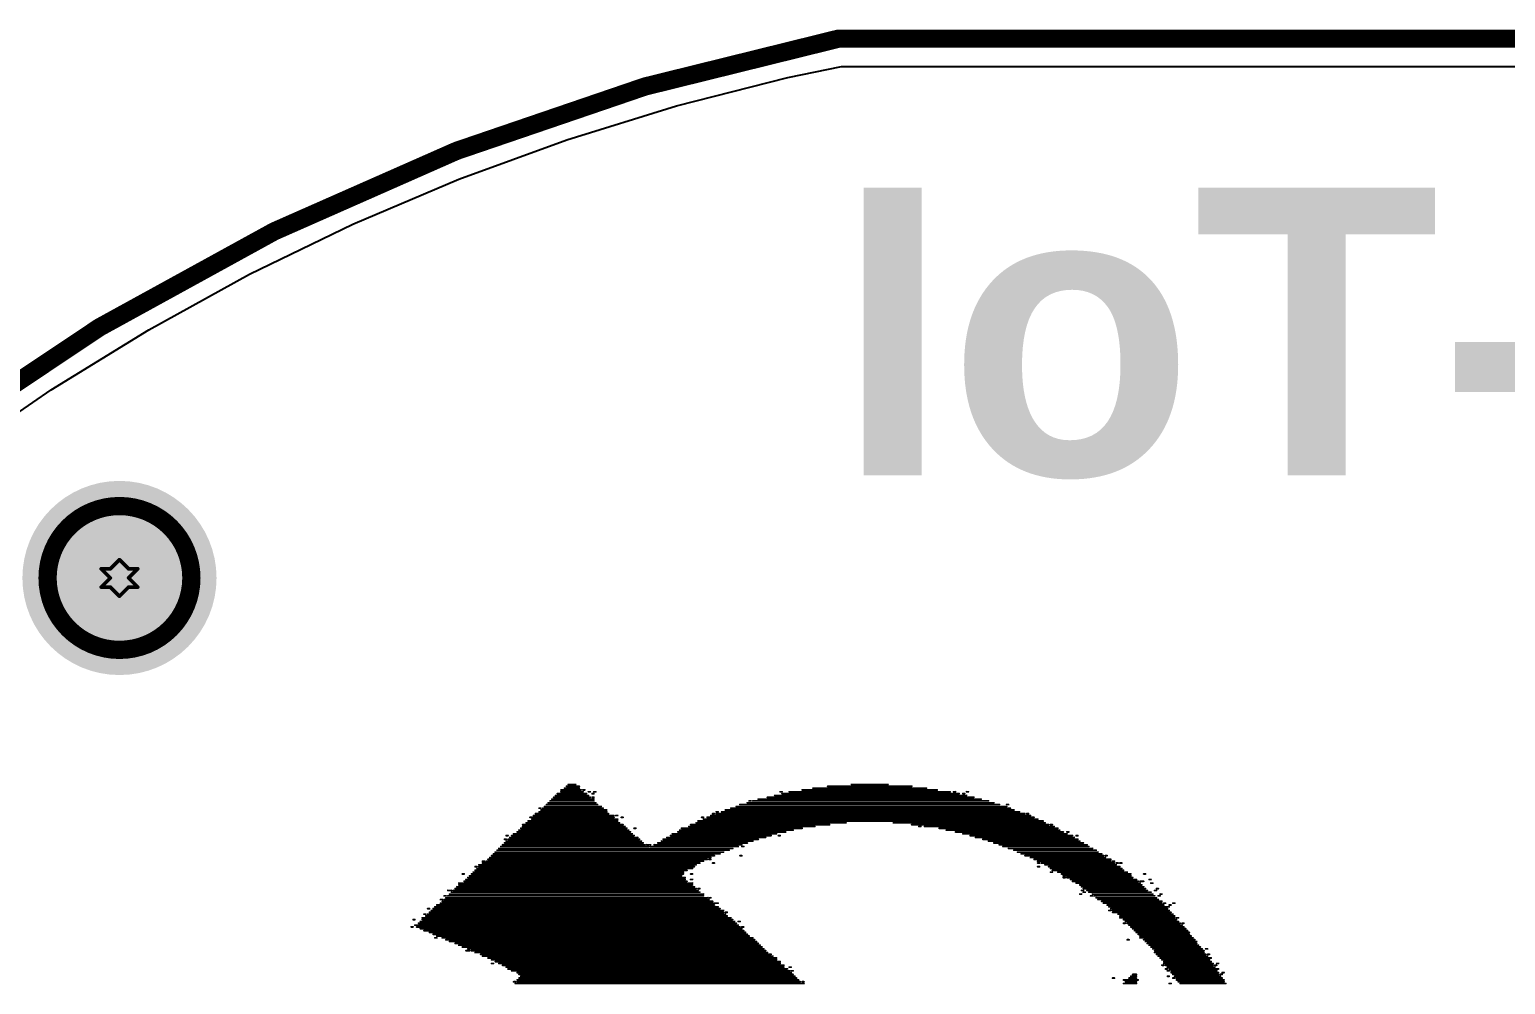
# Model space of a CAD drawing. Header units: inches. Extents: x -5 to 433, y -20 to 71.
# Drawn here: x 8.75 to 29.27, y 57.35 to 70.63 of the extents above; entities that cross this region are included whole.
import ezdxf

# ---------------------------------------------------------------- set-up
doc = ezdxf.new("R2010")
doc.units = ezdxf.units.IN
for name, color, linetype in [('Board Outline', 216, 'Continuous'), ('Bottom Layer', 5, 'Continuous'), ('Bottom Overlay', 54, 'Continuous'), ('Bottom Solder', 6, 'Continuous'), ('Drill Drawing', 1, 'Continuous'), ('Multi-Layer', 9, 'Continuous'), ('Pad Holes', 156, 'Continuous'), ('Top Layer', 1, 'Continuous'), ('Top Overlay', 2, 'Continuous'), ('Top Solder', 216, 'Continuous')]:
    doc.layers.add(name, color=color, linetype=linetype)
doc.styles.add('Arial_Bold', font='', dxfattribs={"height": 0.2})
doc.styles.get('Arial_Bold').set_extended_font_data('Arial', bold=True)

msp = doc.modelspace()

# ---------------------------------------------------------------- hatches: boundary and pattern name
at = {"layer": 'Bottom Layer'}
h = msp.add_hatch(color=5, dxfattribs=at)
edge = h.paths.add_edge_path()
edge.add_arc((10, 63), 1.3, 0, 360)
at = {"layer": 'Bottom Solder'}
h = msp.add_hatch(color=6, dxfattribs=at)
edge = h.paths.add_edge_path()
edge.add_arc((10, 63), 1.35, 0, 360)
at = {"layer": 'Multi-Layer'}
h = msp.add_hatch(color=9, dxfattribs=at)
edge = h.paths.add_edge_path()
edge.add_arc((10, 63), 1.3, 0, 360)
at = {"layer": 'Pad Holes'}
h = msp.add_hatch(color=7, dxfattribs=at)
edge = h.paths.add_edge_path()
edge.add_arc((10, 63), 1, 0, 360)
at = {"layer": 'Top Layer'}
h = msp.add_hatch(color=1, dxfattribs=at)
edge = h.paths.add_edge_path()
edge.add_arc((10, 63), 1.3, 0, 360)
at = {"layer": 'Top Solder'}
h = msp.add_hatch(color=216, dxfattribs=at)
edge = h.paths.add_edge_path()
edge.add_arc((10, 63), 1.35, 0, 360)

# ---------------------------------------------------------------- linework, layer by layer
at = {"layer": 'Board Outline', "const_width": 0.254}
for points in [[(3.25, 61.298, -0.152792), (20, 70.5)], [(9, 63, -1), (11, 63)], [(11, 63, -1), (9, 63)]]:
    msp.add_lwpolyline(points, format="xyb", dxfattribs=at)
msp.add_lwpolyline([(20, 70.5), (60, 70.5)], dxfattribs=at)
at = {"layer": 'Board Outline', "const_width": 0.127}
for points in [[(19.936, 70.5, 1), (20.063, 70.5, 1)], [(19.936, 70.5, 1), (20.063, 70.5, 1)], [(8.936, 63, 1), (9.063, 63, 1)], [(8.936, 63, 1), (9.063, 63, 1)], [(10.936, 63, 1), (11.063, 63, 1)], [(10.936, 63, 1), (11.063, 63, 1)]]:
    msp.add_lwpolyline(points, format="xyb", close=True, dxfattribs=at)
at = {"layer": 'Bottom Overlay', "const_width": 0.0254}
for points in [[(16.242, 60.128), (16.344, 60.128)], [(20.179, 60.128), (20.687, 60.128)], [(16.013, 59.925), (16.598, 59.925)], [(16.039, 59.95), (16.547, 59.95)], [(16.064, 59.976), (16.521, 59.976)], [(16.09, 60.001), (16.496, 60.001)], [(16.14, 60.052), (16.42, 60.052)], [(16.14, 60.027), (16.445, 60.027)], [(16.191, 60.077), (16.394, 60.077)], [(16.217, 60.103), (16.394, 60.103)], [(16.445, 60.052), (16.471, 60.052)], [(16.521, 60.027), (16.547, 60.027)], [(16.572, 60.001), (16.598, 60.001)], [(16.572, 59.95), (16.598, 59.95)], [(16.598, 60.027), (16.623, 60.027)], [(18.884, 59.925), (21.982, 59.925)], [(19.011, 59.95), (21.881, 59.95)], [(19.112, 59.976), (21.779, 59.976)], [(19.188, 60.027), (19.214, 60.027)], [(19.214, 60.001), (21.678, 60.001)], [(19.315, 60.027), (21.551, 60.027)], [(19.493, 60.052), (21.373, 60.052)], [(19.646, 60.077), (21.22, 60.077)], [(19.849, 60.103), (21.017, 60.103)], [(21.601, 60.027), (21.627, 60.027)], [(21.728, 60.001), (21.754, 60.001)], [(21.779, 60.027), (21.805, 60.027)], [(15.785, 59.722), (16.801, 59.722)], [(15.836, 59.798), (15.861, 59.798)], [(15.836, 59.747), (16.775, 59.747)], [(15.861, 59.773), (16.775, 59.773)], [(15.886, 59.798), (16.725, 59.798)], [(15.912, 59.823), (16.699, 59.823)], [(15.937, 59.849), (16.648, 59.849)], [(15.963, 59.874), (16.623, 59.874)], [(15.988, 59.9), (16.598, 59.9)], [(18.249, 59.722), (18.274, 59.722)], [(18.299, 59.747), (18.325, 59.747)], [(18.299, 59.722), (22.592, 59.722)], [(18.376, 59.747), (22.516, 59.747)], [(18.426, 59.773), (22.44, 59.773)], [(18.503, 59.798), (22.389, 59.798)], [(18.579, 59.823), (22.338, 59.823)], [(18.63, 59.849), (22.236, 59.849)], [(18.731, 59.874), (22.16, 59.874)], [(18.757, 59.9), (18.782, 59.9)], [(18.807, 59.9), (22.084, 59.9)], [(22.338, 59.849), (22.363, 59.849)], [(22.617, 59.722), (22.643, 59.722)], [(15.582, 59.519), (17.055, 59.519)], [(15.607, 59.569), (17.004, 59.569)], [(15.607, 59.544), (17.029, 59.544)], [(15.658, 59.595), (16.953, 59.595)], [(15.683, 59.62), (16.928, 59.62)], [(15.709, 59.671), (16.877, 59.671)], [(15.734, 59.646), (16.928, 59.646)], [(15.759, 59.696), (16.877, 59.696)], [(16.902, 59.696), (16.928, 59.696)], [(16.979, 59.671), (17.004, 59.671)], [(17.156, 59.519), (17.182, 59.519)], [(17.817, 59.519), (19.493, 59.519)], [(17.918, 59.544), (19.671, 59.544)], [(17.944, 59.569), (19.874, 59.569)], [(18.02, 59.595), (20.103, 59.595)], [(18.045, 59.62), (22.846, 59.62)], [(18.096, 59.671), (18.122, 59.671)], [(18.122, 59.646), (22.77, 59.646)], [(18.172, 59.671), (22.719, 59.671)], [(18.223, 59.696), (22.668, 59.696)], [(20.763, 59.595), (22.871, 59.595)], [(21.017, 59.569), (22.922, 59.569)], [(21.119, 59.544), (21.144, 59.544)], [(21.195, 59.544), (22.998, 59.544)], [(21.398, 59.519), (23.049, 59.519)], [(22.948, 59.569), (22.973, 59.569)], [(15.353, 59.366), (15.378, 59.366)], [(15.353, 59.315), (17.283, 59.315)], [(15.378, 59.417), (15.404, 59.417)], [(15.378, 59.341), (17.258, 59.341)], [(15.404, 59.366), (17.233, 59.366)], [(15.429, 59.392), (17.207, 59.392)], [(15.455, 59.417), (17.156, 59.417)], [(15.48, 59.442), (17.131, 59.442)], [(15.531, 59.468), (17.106, 59.468)], [(15.556, 59.493), (17.08, 59.493)], [(17.487, 59.315), (18.731, 59.315)], [(17.537, 59.341), (18.807, 59.341)], [(17.563, 59.366), (18.884, 59.366)], [(17.614, 59.392), (18.985, 59.392)], [(17.664, 59.417), (19.061, 59.417)], [(17.69, 59.442), (19.138, 59.442)], [(17.766, 59.468), (19.265, 59.468)], [(17.791, 59.493), (19.366, 59.493)], [(19.163, 59.417), (19.188, 59.417)], [(21.5, 59.493), (23.075, 59.493)], [(21.627, 59.468), (23.125, 59.468)], [(21.728, 59.442), (23.176, 59.442)], [(21.83, 59.417), (23.252, 59.417)], [(21.906, 59.392), (23.278, 59.392)], [(22.008, 59.366), (23.329, 59.366)], [(22.084, 59.341), (23.354, 59.341)], [(22.16, 59.315), (23.405, 59.315)], [(23.176, 59.468), (23.202, 59.468)], [(23.303, 59.417), (23.329, 59.417)], [(15.15, 59.112), (18.223, 59.112)], [(15.175, 59.138), (18.274, 59.138)], [(15.201, 59.163), (18.35, 59.163)], [(15.226, 59.188), (18.401, 59.188)], [(15.251, 59.214), (18.477, 59.214)], [(15.277, 59.239), (18.528, 59.239)], [(15.302, 59.265), (17.36, 59.265)], [(15.328, 59.29), (17.309, 59.29)], [(17.334, 59.29), (17.385, 59.29)], [(17.385, 59.265), (18.604, 59.265)], [(17.436, 59.29), (18.655, 59.29)], [(18.63, 59.138), (18.655, 59.138)], [(18.655, 59.265), (18.68, 59.265)], [(22.236, 59.29), (23.456, 59.29)], [(22.287, 59.265), (23.481, 59.265)], [(22.363, 59.239), (23.532, 59.239)], [(22.44, 59.214), (23.583, 59.214)], [(22.49, 59.188), (23.608, 59.188)], [(22.541, 59.163), (23.659, 59.163)], [(22.592, 59.138), (23.684, 59.138)], [(22.668, 59.112), (23.71, 59.112)], [(23.71, 59.138), (23.735, 59.138)], [(14.921, 58.909), (17.842, 58.909)], [(14.947, 58.985), (14.972, 58.985)], [(14.947, 58.934), (17.893, 58.934)], [(14.972, 58.96), (17.969, 58.96)], [(14.997, 59.011), (18.02, 59.011)], [(14.997, 58.985), (17.995, 58.985)], [(15.048, 59.061), (15.074, 59.061)], [(15.048, 59.036), (18.071, 59.036)], [(15.099, 59.061), (18.122, 59.061)], [(15.124, 59.087), (18.172, 59.087)], [(18.198, 59.087), (18.223, 59.087)], [(18.249, 59.036), (18.274, 59.036)], [(22.719, 59.087), (23.786, 59.087)], [(22.77, 59.061), (23.786, 59.061)], [(22.77, 59.036), (22.795, 59.036)], [(22.77, 58.985), (22.795, 58.985)], [(22.821, 59.036), (23.837, 59.036)], [(22.871, 59.011), (23.862, 59.011)], [(22.922, 58.985), (23.913, 58.985)], [(22.948, 58.96), (23.938, 58.96)], [(22.948, 58.909), (22.973, 58.909)], [(22.973, 58.934), (23.964, 58.934)], [(23.049, 58.909), (24.014, 58.909)], [(23.811, 59.061), (23.837, 59.061)], [(23.862, 59.036), (23.887, 59.036)], [(23.913, 59.036), (23.938, 59.036)], [(14.693, 58.706), (17.995, 58.706)], [(14.718, 58.757), (17.969, 58.757)], [(14.718, 58.731), (17.969, 58.731)], [(14.769, 58.884), (14.794, 58.884)], [(14.794, 58.782), (17.893, 58.782)], [(14.82, 58.807), (17.868, 58.807)], [(14.845, 58.833), (17.868, 58.833)], [(14.87, 58.858), (17.817, 58.858)], [(14.896, 58.884), (17.842, 58.884)], [(17.944, 58.884), (17.969, 58.884)], [(17.944, 58.807), (17.969, 58.807)], [(23.1, 58.884), (24.065, 58.884)], [(23.125, 58.858), (24.065, 58.858)], [(23.125, 58.833), (23.151, 58.833)], [(23.176, 58.833), (24.091, 58.833)], [(23.227, 58.807), (24.141, 58.807)], [(23.252, 58.782), (24.167, 58.782)], [(23.303, 58.757), (24.192, 58.757)], [(23.354, 58.731), (24.218, 58.731)], [(23.379, 58.706), (24.243, 58.706)], [(24.192, 58.782), (24.243, 58.782)], [(24.243, 58.884), (24.268, 58.884)], [(24.319, 58.807), (24.345, 58.807)], [(24.345, 58.757), (24.37, 58.757)], [(14.464, 58.528), (14.489, 58.528)], [(14.489, 58.503), (18.249, 58.503)], [(14.515, 58.579), (14.54, 58.579)], [(14.515, 58.528), (18.198, 58.528)], [(14.54, 58.553), (18.172, 58.553)], [(14.566, 58.655), (14.616, 58.655)], [(14.566, 58.579), (18.122, 58.579)], [(14.591, 58.604), (18.122, 58.604)], [(14.616, 58.63), (18.071, 58.63)], [(14.642, 58.655), (18.045, 58.655)], [(14.667, 58.68), (18.02, 58.68)], [(18.045, 58.68), (18.071, 58.68)], [(18.198, 58.553), (18.223, 58.553)], [(23.354, 58.604), (23.379, 58.604)], [(23.379, 58.655), (23.405, 58.655)], [(23.405, 58.68), (24.268, 58.68)], [(23.405, 58.63), (23.43, 58.63)], [(23.456, 58.655), (24.294, 58.655)], [(23.481, 58.63), (24.345, 58.63)], [(23.506, 58.579), (23.532, 58.579)], [(23.532, 58.604), (24.37, 58.604)], [(23.557, 58.579), (24.395, 58.579)], [(23.583, 58.553), (24.421, 58.553)], [(23.608, 58.528), (24.446, 58.528)], [(23.659, 58.503), (24.497, 58.503)], [(24.395, 58.655), (24.421, 58.655)], [(24.421, 58.68), (24.446, 58.68)], [(24.446, 58.579), (24.472, 58.579)], [(24.472, 58.604), (24.497, 58.604)], [(14.235, 58.325), (14.261, 58.325)], [(14.261, 58.299), (18.452, 58.299)], [(14.286, 58.401), (14.312, 58.401)], [(14.286, 58.325), (18.426, 58.325)], [(14.312, 58.35), (18.401, 58.35)], [(14.337, 58.376), (18.401, 58.376)], [(14.362, 58.401), (18.35, 58.401)], [(14.388, 58.426), (18.325, 58.426)], [(14.413, 58.452), (18.274, 58.452)], [(14.464, 58.477), (18.325, 58.477)], [(18.426, 58.35), (18.452, 58.35)], [(23.684, 58.477), (24.497, 58.477)], [(23.735, 58.452), (24.522, 58.452)], [(23.76, 58.426), (24.599, 58.426)], [(23.76, 58.376), (23.786, 58.376)], [(23.786, 58.401), (24.573, 58.401)], [(23.811, 58.376), (24.599, 58.376)], [(23.811, 58.35), (24.624, 58.35)], [(23.887, 58.325), (24.649, 58.325)], [(23.913, 58.299), (24.675, 58.299)], [(24.522, 58.477), (24.548, 58.477)], [(24.599, 58.452), (24.624, 58.452)], [(24.649, 58.477), (24.675, 58.477)], [(14.058, 58.147), (14.083, 58.147)], [(14.083, 58.249), (14.108, 58.249)], [(14.108, 58.172), (18.604, 58.172)], [(14.134, 58.147), (18.63, 58.147)], [(14.159, 58.198), (18.579, 58.198)], [(14.185, 58.223), (18.553, 58.223)], [(14.185, 58.122), (18.655, 58.122)], [(14.21, 58.274), (18.503, 58.274)], [(14.21, 58.249), (18.528, 58.249)], [(14.235, 58.096), (18.68, 58.096)], [(18.604, 58.223), (18.63, 58.223)], [(18.655, 58.147), (18.68, 58.147)], [(23.913, 58.274), (24.675, 58.274)], [(23.964, 58.249), (24.7, 58.249)], [(23.964, 58.198), (23.989, 58.198)], [(23.989, 58.223), (24.726, 58.223)], [(24.014, 58.198), (24.751, 58.198)], [(24.04, 58.172), (24.776, 58.172)], [(24.065, 58.147), (24.802, 58.147)], [(24.091, 58.122), (24.827, 58.122)], [(24.116, 58.096), (24.853, 58.096)], [(24.7, 58.274), (24.726, 58.274)], [(24.776, 58.198), (24.802, 58.198)], [(14.312, 58.071), (18.706, 58.071)], [(14.362, 58.045), (18.731, 58.045)], [(14.388, 57.995), (14.413, 57.995)], [(14.413, 58.02), (18.757, 58.02)], [(14.489, 57.995), (18.807, 57.995)], [(14.54, 57.969), (18.833, 57.969)], [(14.591, 57.944), (18.858, 57.944)], [(14.667, 57.918), (18.884, 57.918)], [(14.718, 57.893), (18.909, 57.893)], [(24.014, 57.969), (24.04, 57.969)], [(24.141, 58.071), (24.878, 58.071)], [(24.167, 58.045), (24.878, 58.045)], [(24.192, 58.02), (24.903, 58.02)], [(24.192, 57.995), (24.929, 57.995)], [(24.243, 57.969), (24.954, 57.969)], [(24.268, 57.944), (24.98, 57.944)], [(24.294, 57.918), (24.98, 57.918)], [(24.319, 57.893), (25.005, 57.893)], [(14.769, 57.868), (18.934, 57.868)], [(14.82, 57.817), (14.87, 57.817)], [(14.845, 57.842), (18.96, 57.842)], [(14.896, 57.817), (18.985, 57.817)], [(14.947, 57.791), (19.011, 57.791)], [(15.023, 57.766), (19.061, 57.766)], [(15.048, 57.741), (19.087, 57.741)], [(15.124, 57.715), (19.138, 57.715)], [(15.175, 57.69), (19.138, 57.69)], [(24.345, 57.868), (25.03, 57.868)], [(24.37, 57.842), (25.056, 57.842)], [(24.395, 57.817), (25.081, 57.817)], [(24.395, 57.791), (25.081, 57.791)], [(24.421, 57.766), (25.107, 57.766)], [(24.446, 57.741), (25.132, 57.741)], [(24.472, 57.715), (25.183, 57.715)], [(24.497, 57.69), (25.157, 57.69)], [(25.107, 57.842), (25.132, 57.842)], [(25.132, 57.766), (25.157, 57.766)], [(15.175, 57.639), (15.201, 57.639)], [(15.226, 57.664), (19.188, 57.664)], [(15.277, 57.639), (19.188, 57.639)], [(15.328, 57.614), (19.239, 57.614)], [(15.378, 57.588), (19.239, 57.588)], [(15.404, 57.563), (19.29, 57.563)], [(15.455, 57.537), (19.315, 57.537)], [(15.531, 57.512), (19.341, 57.512)], [(15.556, 57.487), (19.366, 57.487)], [(15.582, 57.461), (19.392, 57.461)], [(19.315, 57.588), (19.341, 57.588)], [(19.341, 57.537), (19.366, 57.537)], [(24.065, 57.461), (24.141, 57.461)], [(24.091, 57.487), (24.141, 57.487)], [(24.497, 57.614), (24.522, 57.614)], [(24.522, 57.664), (25.183, 57.664)], [(24.522, 57.639), (25.208, 57.639)], [(24.548, 57.614), (25.208, 57.614)], [(24.548, 57.563), (24.573, 57.563)], [(24.573, 57.588), (25.234, 57.588)], [(24.573, 57.537), (24.599, 57.537)], [(24.573, 57.461), (24.599, 57.461)], [(24.599, 57.563), (25.284, 57.563)], [(24.624, 57.537), (25.259, 57.537)], [(24.624, 57.512), (25.284, 57.512)], [(24.649, 57.487), (25.284, 57.487)], [(24.675, 57.461), (25.31, 57.461)], [(25.234, 57.614), (25.259, 57.614)], [(25.259, 57.639), (25.284, 57.639)], [(25.31, 57.487), (25.335, 57.487)], [(25.335, 57.512), (25.361, 57.512)], [(15.48, 57.385), (15.505, 57.385)], [(15.505, 57.36), (19.519, 57.36)], [(15.531, 57.41), (19.442, 57.41)], [(15.531, 57.385), (19.468, 57.385)], [(15.556, 57.436), (19.417, 57.436)], [(19.493, 57.385), (19.519, 57.385)], [(23.811, 57.436), (23.837, 57.436)], [(23.964, 57.41), (24.167, 57.41)], [(23.964, 57.36), (24.141, 57.36)], [(23.989, 57.385), (24.141, 57.385)], [(24.04, 57.436), (24.141, 57.436)], [(24.599, 57.36), (24.624, 57.36)], [(24.649, 57.436), (24.675, 57.436)], [(24.7, 57.436), (25.335, 57.436)], [(24.7, 57.41), (25.361, 57.41)], [(24.726, 57.385), (25.361, 57.385)], [(24.751, 57.36), (25.386, 57.36)]]:
    msp.add_lwpolyline(points, dxfattribs=at)
at = {"layer": 'Bottom Overlay', "const_width": 0.0127}
for points in [[(16.236, 60.128, 1), (16.248, 60.128, 1)], [(16.337, 60.128, 1), (16.35, 60.128, 1)], [(20.173, 60.128, 1), (20.185, 60.128, 1)], [(20.681, 60.128, 1), (20.693, 60.128, 1)], [(16.007, 59.925, 1), (16.02, 59.925, 1)], [(16.032, 59.95, 1), (16.045, 59.95, 1)], [(16.058, 59.976, 1), (16.071, 59.976, 1)], [(16.083, 60.001, 1), (16.096, 60.001, 1)], [(16.134, 60.052, 1), (16.147, 60.052, 1)], [(16.134, 60.027, 1), (16.147, 60.027, 1)], [(16.185, 60.077, 1), (16.198, 60.077, 1)], [(16.21, 60.103, 1), (16.223, 60.103, 1)], [(16.388, 60.103, 1), (16.401, 60.103, 1)], [(16.388, 60.077, 1), (16.401, 60.077, 1)], [(16.413, 60.052, 1), (16.426, 60.052, 1)], [(16.439, 60.052, 1), (16.452, 60.052, 1)], [(16.439, 60.027, 1), (16.452, 60.027, 1)], [(16.464, 60.052, 1), (16.477, 60.052, 1)], [(16.49, 60.001, 1), (16.502, 60.001, 1)], [(16.515, 60.027, 1), (16.528, 60.027, 1)], [(16.515, 59.976, 1), (16.528, 59.976, 1)], [(16.54, 60.027, 1), (16.553, 60.027, 1)], [(16.54, 59.95, 1), (16.553, 59.95, 1)], [(16.566, 60.001, 1), (16.579, 60.001, 1)], [(16.566, 59.95, 1), (16.579, 59.95, 1)], [(16.591, 60.027, 1), (16.604, 60.027, 1)], [(16.591, 60.001, 1), (16.604, 60.001, 1)], [(16.591, 59.95, 1), (16.604, 59.95, 1)], [(16.591, 59.925, 1), (16.604, 59.925, 1)], [(16.617, 60.027, 1), (16.629, 60.027, 1)], [(18.877, 59.925, 1), (18.89, 59.925, 1)], [(19.004, 59.95, 1), (19.017, 59.95, 1)], [(19.106, 59.976, 1), (19.119, 59.976, 1)], [(19.182, 60.027, 1), (19.195, 60.027, 1)], [(19.207, 60.027, 1), (19.22, 60.027, 1)], [(19.207, 60.001, 1), (19.22, 60.001, 1)], [(19.309, 60.027, 1), (19.322, 60.027, 1)], [(19.487, 60.052, 1), (19.5, 60.052, 1)], [(19.639, 60.077, 1), (19.652, 60.077, 1)], [(19.842, 60.103, 1), (19.855, 60.103, 1)], [(21.011, 60.103, 1), (21.024, 60.103, 1)], [(21.214, 60.077, 1), (21.227, 60.077, 1)], [(21.366, 60.052, 1), (21.379, 60.052, 1)], [(21.544, 60.027, 1), (21.557, 60.027, 1)], [(21.595, 60.027, 1), (21.608, 60.027, 1)], [(21.62, 60.027, 1), (21.633, 60.027, 1)], [(21.671, 60.001, 1), (21.684, 60.001, 1)], [(21.722, 60.001, 1), (21.735, 60.001, 1)], [(21.747, 60.001, 1), (21.76, 60.001, 1)], [(21.773, 60.027, 1), (21.786, 60.027, 1)], [(21.773, 59.976, 1), (21.786, 59.976, 1)], [(21.798, 60.027, 1), (21.811, 60.027, 1)], [(21.874, 59.95, 1), (21.887, 59.95, 1)], [(21.976, 59.925, 1), (21.989, 59.925, 1)], [(15.778, 59.722, 1), (15.791, 59.722, 1)], [(15.829, 59.798, 1), (15.842, 59.798, 1)], [(15.829, 59.747, 1), (15.842, 59.747, 1)], [(15.855, 59.798, 1), (15.867, 59.798, 1)], [(15.855, 59.773, 1), (15.867, 59.773, 1)], [(15.88, 59.798, 1), (15.893, 59.798, 1)], [(15.905, 59.823, 1), (15.918, 59.823, 1)], [(15.931, 59.849, 1), (15.944, 59.849, 1)], [(15.956, 59.874, 1), (15.969, 59.874, 1)], [(15.982, 59.9, 1), (15.994, 59.9, 1)], [(16.591, 59.9, 1), (16.604, 59.9, 1)], [(16.617, 59.874, 1), (16.629, 59.874, 1)], [(16.642, 59.849, 1), (16.655, 59.849, 1)], [(16.693, 59.823, 1), (16.706, 59.823, 1)], [(16.718, 59.798, 1), (16.731, 59.798, 1)], [(16.769, 59.773, 1), (16.782, 59.773, 1)], [(16.769, 59.747, 1), (16.782, 59.747, 1)], [(16.794, 59.722, 1), (16.807, 59.722, 1)], [(18.242, 59.722, 1), (18.255, 59.722, 1)], [(18.268, 59.722, 1), (18.28, 59.722, 1)], [(18.293, 59.747, 1), (18.306, 59.747, 1)], [(18.293, 59.722, 1), (18.306, 59.722, 1)], [(18.318, 59.747, 1), (18.331, 59.747, 1)], [(18.369, 59.747, 1), (18.382, 59.747, 1)], [(18.42, 59.773, 1), (18.433, 59.773, 1)], [(18.496, 59.798, 1), (18.509, 59.798, 1)], [(18.572, 59.823, 1), (18.585, 59.823, 1)], [(18.623, 59.849, 1), (18.636, 59.849, 1)], [(18.725, 59.874, 1), (18.738, 59.874, 1)], [(18.75, 59.9, 1), (18.763, 59.9, 1)], [(18.776, 59.9, 1), (18.788, 59.9, 1)], [(18.801, 59.9, 1), (18.814, 59.9, 1)], [(22.078, 59.9, 1), (22.09, 59.9, 1)], [(22.154, 59.874, 1), (22.167, 59.874, 1)], [(22.23, 59.849, 1), (22.243, 59.849, 1)], [(22.332, 59.849, 1), (22.344, 59.849, 1)], [(22.332, 59.823, 1), (22.344, 59.823, 1)], [(22.357, 59.849, 1), (22.37, 59.849, 1)], [(22.382, 59.798, 1), (22.395, 59.798, 1)], [(22.433, 59.773, 1), (22.446, 59.773, 1)], [(22.509, 59.747, 1), (22.522, 59.747, 1)], [(22.586, 59.722, 1), (22.598, 59.722, 1)], [(22.611, 59.722, 1), (22.624, 59.722, 1)], [(22.636, 59.722, 1), (22.649, 59.722, 1)], [(15.575, 59.519, 1), (15.588, 59.519, 1)], [(15.601, 59.569, 1), (15.613, 59.569, 1)], [(15.601, 59.544, 1), (15.613, 59.544, 1)], [(15.651, 59.595, 1), (15.664, 59.595, 1)], [(15.677, 59.62, 1), (15.69, 59.62, 1)], [(15.702, 59.671, 1), (15.715, 59.671, 1)], [(15.728, 59.646, 1), (15.74, 59.646, 1)], [(15.753, 59.696, 1), (15.766, 59.696, 1)], [(16.871, 59.696, 1), (16.883, 59.696, 1)], [(16.871, 59.671, 1), (16.883, 59.671, 1)], [(16.896, 59.696, 1), (16.909, 59.696, 1)], [(16.921, 59.696, 1), (16.934, 59.696, 1)], [(16.921, 59.646, 1), (16.934, 59.646, 1)], [(16.921, 59.62, 1), (16.934, 59.62, 1)], [(16.947, 59.595, 1), (16.96, 59.595, 1)], [(16.972, 59.671, 1), (16.985, 59.671, 1)], [(16.998, 59.671, 1), (17.01, 59.671, 1)], [(16.998, 59.569, 1), (17.01, 59.569, 1)], [(17.023, 59.544, 1), (17.036, 59.544, 1)], [(17.048, 59.519, 1), (17.061, 59.519, 1)], [(17.15, 59.519, 1), (17.163, 59.519, 1)], [(17.175, 59.519, 1), (17.188, 59.519, 1)], [(17.81, 59.519, 1), (17.823, 59.519, 1)], [(17.912, 59.544, 1), (17.925, 59.544, 1)], [(17.937, 59.569, 1), (17.95, 59.569, 1)], [(18.014, 59.595, 1), (18.026, 59.595, 1)], [(18.039, 59.62, 1), (18.052, 59.62, 1)], [(18.09, 59.671, 1), (18.103, 59.671, 1)], [(18.115, 59.671, 1), (18.128, 59.671, 1)], [(18.115, 59.646, 1), (18.128, 59.646, 1)], [(18.166, 59.671, 1), (18.179, 59.671, 1)], [(18.217, 59.696, 1), (18.23, 59.696, 1)], [(19.487, 59.519, 1), (19.5, 59.519, 1)], [(19.665, 59.544, 1), (19.677, 59.544, 1)], [(19.868, 59.569, 1), (19.881, 59.569, 1)], [(20.096, 59.595, 1), (20.109, 59.595, 1)], [(20.757, 59.595, 1), (20.77, 59.595, 1)], [(21.011, 59.569, 1), (21.024, 59.569, 1)], [(21.112, 59.544, 1), (21.125, 59.544, 1)], [(21.138, 59.544, 1), (21.151, 59.544, 1)], [(21.189, 59.544, 1), (21.201, 59.544, 1)], [(21.392, 59.519, 1), (21.405, 59.519, 1)], [(22.662, 59.696, 1), (22.675, 59.696, 1)], [(22.713, 59.671, 1), (22.725, 59.671, 1)], [(22.763, 59.646, 1), (22.776, 59.646, 1)], [(22.84, 59.62, 1), (22.852, 59.62, 1)], [(22.865, 59.595, 1), (22.878, 59.595, 1)], [(22.916, 59.569, 1), (22.929, 59.569, 1)], [(22.941, 59.569, 1), (22.954, 59.569, 1)], [(22.967, 59.569, 1), (22.979, 59.569, 1)], [(22.992, 59.544, 1), (23.005, 59.544, 1)], [(23.043, 59.519, 1), (23.056, 59.519, 1)], [(15.347, 59.366, 1), (15.359, 59.366, 1)], [(15.347, 59.315, 1), (15.359, 59.315, 1)], [(15.372, 59.417, 1), (15.385, 59.417, 1)], [(15.372, 59.366, 1), (15.385, 59.366, 1)], [(15.372, 59.341, 1), (15.385, 59.341, 1)], [(15.397, 59.417, 1), (15.41, 59.417, 1)], [(15.397, 59.366, 1), (15.41, 59.366, 1)], [(15.423, 59.392, 1), (15.436, 59.392, 1)], [(15.448, 59.417, 1), (15.461, 59.417, 1)], [(15.474, 59.442, 1), (15.486, 59.442, 1)], [(15.524, 59.468, 1), (15.537, 59.468, 1)], [(15.55, 59.493, 1), (15.563, 59.493, 1)], [(17.074, 59.493, 1), (17.087, 59.493, 1)], [(17.099, 59.468, 1), (17.112, 59.468, 1)], [(17.125, 59.442, 1), (17.137, 59.442, 1)], [(17.15, 59.417, 1), (17.163, 59.417, 1)], [(17.201, 59.392, 1), (17.214, 59.392, 1)], [(17.226, 59.366, 1), (17.239, 59.366, 1)], [(17.252, 59.341, 1), (17.264, 59.341, 1)], [(17.277, 59.315, 1), (17.29, 59.315, 1)], [(17.48, 59.315, 1), (17.493, 59.315, 1)], [(17.531, 59.341, 1), (17.544, 59.341, 1)], [(17.556, 59.366, 1), (17.569, 59.366, 1)], [(17.607, 59.392, 1), (17.62, 59.392, 1)], [(17.658, 59.417, 1), (17.671, 59.417, 1)], [(17.683, 59.442, 1), (17.696, 59.442, 1)], [(17.76, 59.468, 1), (17.772, 59.468, 1)], [(17.785, 59.493, 1), (17.798, 59.493, 1)], [(18.725, 59.315, 1), (18.738, 59.315, 1)], [(18.801, 59.341, 1), (18.814, 59.341, 1)], [(18.877, 59.366, 1), (18.89, 59.366, 1)], [(18.979, 59.392, 1), (18.992, 59.392, 1)], [(19.055, 59.417, 1), (19.068, 59.417, 1)], [(19.131, 59.442, 1), (19.144, 59.442, 1)], [(19.157, 59.417, 1), (19.169, 59.417, 1)], [(19.182, 59.417, 1), (19.195, 59.417, 1)], [(19.258, 59.468, 1), (19.271, 59.468, 1)], [(19.36, 59.493, 1), (19.373, 59.493, 1)], [(21.493, 59.493, 1), (21.506, 59.493, 1)], [(21.62, 59.468, 1), (21.633, 59.468, 1)], [(21.722, 59.442, 1), (21.735, 59.442, 1)], [(21.824, 59.417, 1), (21.836, 59.417, 1)], [(21.9, 59.392, 1), (21.913, 59.392, 1)], [(22.001, 59.366, 1), (22.014, 59.366, 1)], [(22.078, 59.341, 1), (22.09, 59.341, 1)], [(22.154, 59.315, 1), (22.167, 59.315, 1)], [(23.068, 59.493, 1), (23.081, 59.493, 1)], [(23.119, 59.468, 1), (23.132, 59.468, 1)], [(23.17, 59.468, 1), (23.183, 59.468, 1)], [(23.17, 59.442, 1), (23.183, 59.442, 1)], [(23.195, 59.468, 1), (23.208, 59.468, 1)], [(23.246, 59.417, 1), (23.259, 59.417, 1)], [(23.271, 59.392, 1), (23.284, 59.392, 1)], [(23.297, 59.417, 1), (23.31, 59.417, 1)], [(23.322, 59.417, 1), (23.335, 59.417, 1)], [(23.322, 59.366, 1), (23.335, 59.366, 1)], [(23.348, 59.341, 1), (23.36, 59.341, 1)], [(23.398, 59.315, 1), (23.411, 59.315, 1)], [(15.143, 59.112, 1), (15.156, 59.112, 1)], [(15.169, 59.138, 1), (15.182, 59.138, 1)], [(15.194, 59.163, 1), (15.207, 59.163, 1)], [(15.22, 59.188, 1), (15.232, 59.188, 1)], [(15.245, 59.214, 1), (15.258, 59.214, 1)], [(15.27, 59.239, 1), (15.283, 59.239, 1)], [(15.296, 59.265, 1), (15.309, 59.265, 1)], [(15.321, 59.29, 1), (15.334, 59.29, 1)], [(17.302, 59.29, 1), (17.315, 59.29, 1)], [(17.328, 59.29, 1), (17.341, 59.29, 1)], [(17.353, 59.265, 1), (17.366, 59.265, 1)], [(17.379, 59.29, 1), (17.391, 59.29, 1)], [(17.379, 59.265, 1), (17.391, 59.265, 1)], [(17.429, 59.29, 1), (17.442, 59.29, 1)], [(18.217, 59.112, 1), (18.23, 59.112, 1)], [(18.268, 59.138, 1), (18.28, 59.138, 1)], [(18.344, 59.163, 1), (18.357, 59.163, 1)], [(18.395, 59.188, 1), (18.407, 59.188, 1)], [(18.471, 59.214, 1), (18.484, 59.214, 1)], [(18.522, 59.239, 1), (18.534, 59.239, 1)], [(18.598, 59.265, 1), (18.611, 59.265, 1)], [(18.623, 59.138, 1), (18.636, 59.138, 1)], [(18.649, 59.29, 1), (18.661, 59.29, 1)], [(18.649, 59.265, 1), (18.661, 59.265, 1)], [(18.649, 59.138, 1), (18.661, 59.138, 1)], [(18.674, 59.265, 1), (18.687, 59.265, 1)], [(22.23, 59.29, 1), (22.243, 59.29, 1)], [(22.281, 59.265, 1), (22.294, 59.265, 1)], [(22.357, 59.239, 1), (22.37, 59.239, 1)], [(22.433, 59.214, 1), (22.446, 59.214, 1)], [(22.484, 59.188, 1), (22.497, 59.188, 1)], [(22.535, 59.163, 1), (22.548, 59.163, 1)], [(22.586, 59.138, 1), (22.598, 59.138, 1)], [(22.662, 59.112, 1), (22.675, 59.112, 1)], [(23.449, 59.29, 1), (23.462, 59.29, 1)], [(23.475, 59.265, 1), (23.487, 59.265, 1)], [(23.525, 59.239, 1), (23.538, 59.239, 1)], [(23.576, 59.214, 1), (23.589, 59.214, 1)], [(23.602, 59.188, 1), (23.614, 59.188, 1)], [(23.652, 59.163, 1), (23.665, 59.163, 1)], [(23.678, 59.138, 1), (23.691, 59.138, 1)], [(23.703, 59.138, 1), (23.716, 59.138, 1)], [(23.703, 59.112, 1), (23.716, 59.112, 1)], [(23.729, 59.138, 1), (23.741, 59.138, 1)], [(14.915, 58.909, 1), (14.928, 58.909, 1)], [(14.94, 58.985, 1), (14.953, 58.985, 1)], [(14.94, 58.934, 1), (14.953, 58.934, 1)], [(14.966, 58.985, 1), (14.978, 58.985, 1)], [(14.966, 58.96, 1), (14.978, 58.96, 1)], [(14.991, 59.011, 1), (15.004, 59.011, 1)], [(14.991, 58.985, 1), (15.004, 58.985, 1)], [(15.042, 59.061, 1), (15.055, 59.061, 1)], [(15.042, 59.036, 1), (15.055, 59.036, 1)], [(15.067, 59.061, 1), (15.08, 59.061, 1)], [(15.093, 59.061, 1), (15.105, 59.061, 1)], [(15.118, 59.087, 1), (15.131, 59.087, 1)], [(17.836, 58.909, 1), (17.849, 58.909, 1)], [(17.887, 58.934, 1), (17.899, 58.934, 1)], [(17.963, 58.96, 1), (17.976, 58.96, 1)], [(17.988, 58.985, 1), (18.001, 58.985, 1)], [(18.014, 59.011, 1), (18.026, 59.011, 1)], [(18.064, 59.036, 1), (18.077, 59.036, 1)], [(18.115, 59.061, 1), (18.128, 59.061, 1)], [(18.166, 59.087, 1), (18.179, 59.087, 1)], [(18.191, 59.087, 1), (18.204, 59.087, 1)], [(18.217, 59.087, 1), (18.23, 59.087, 1)], [(18.242, 59.036, 1), (18.255, 59.036, 1)], [(18.268, 59.036, 1), (18.28, 59.036, 1)], [(22.713, 59.087, 1), (22.725, 59.087, 1)], [(22.763, 59.061, 1), (22.776, 59.061, 1)], [(22.763, 59.036, 1), (22.776, 59.036, 1)], [(22.763, 58.985, 1), (22.776, 58.985, 1)], [(22.789, 59.036, 1), (22.802, 59.036, 1)], [(22.789, 58.985, 1), (22.802, 58.985, 1)], [(22.814, 59.036, 1), (22.827, 59.036, 1)], [(22.865, 59.011, 1), (22.878, 59.011, 1)], [(22.916, 58.985, 1), (22.929, 58.985, 1)], [(22.941, 58.96, 1), (22.954, 58.96, 1)], [(22.941, 58.909, 1), (22.954, 58.909, 1)], [(22.967, 58.934, 1), (22.979, 58.934, 1)], [(22.967, 58.909, 1), (22.979, 58.909, 1)], [(23.043, 58.909, 1), (23.056, 58.909, 1)], [(23.779, 59.087, 1), (23.792, 59.087, 1)], [(23.779, 59.061, 1), (23.792, 59.061, 1)], [(23.805, 59.061, 1), (23.818, 59.061, 1)], [(23.83, 59.061, 1), (23.843, 59.061, 1)], [(23.83, 59.036, 1), (23.843, 59.036, 1)], [(23.856, 59.036, 1), (23.868, 59.036, 1)], [(23.856, 59.011, 1), (23.868, 59.011, 1)], [(23.881, 59.036, 1), (23.894, 59.036, 1)], [(23.906, 59.036, 1), (23.919, 59.036, 1)], [(23.906, 58.985, 1), (23.919, 58.985, 1)], [(23.932, 59.036, 1), (23.945, 59.036, 1)], [(23.932, 58.96, 1), (23.945, 58.96, 1)], [(23.957, 58.934, 1), (23.97, 58.934, 1)], [(24.008, 58.909, 1), (24.021, 58.909, 1)], [(14.686, 58.706, 1), (14.699, 58.706, 1)], [(14.712, 58.757, 1), (14.724, 58.757, 1)], [(14.712, 58.731, 1), (14.724, 58.731, 1)], [(14.762, 58.884, 1), (14.775, 58.884, 1)], [(14.788, 58.884, 1), (14.801, 58.884, 1)], [(14.788, 58.782, 1), (14.801, 58.782, 1)], [(14.813, 58.807, 1), (14.826, 58.807, 1)], [(14.839, 58.833, 1), (14.851, 58.833, 1)], [(14.864, 58.858, 1), (14.877, 58.858, 1)], [(14.889, 58.884, 1), (14.902, 58.884, 1)], [(17.81, 58.858, 1), (17.823, 58.858, 1)], [(17.836, 58.884, 1), (17.849, 58.884, 1)], [(17.861, 58.833, 1), (17.874, 58.833, 1)], [(17.861, 58.807, 1), (17.874, 58.807, 1)], [(17.887, 58.782, 1), (17.899, 58.782, 1)], [(17.937, 58.884, 1), (17.95, 58.884, 1)], [(17.937, 58.807, 1), (17.95, 58.807, 1)], [(17.963, 58.884, 1), (17.976, 58.884, 1)], [(17.963, 58.807, 1), (17.976, 58.807, 1)], [(17.963, 58.757, 1), (17.976, 58.757, 1)], [(17.963, 58.731, 1), (17.976, 58.731, 1)], [(17.988, 58.706, 1), (18.001, 58.706, 1)], [(23.094, 58.884, 1), (23.106, 58.884, 1)], [(23.119, 58.858, 1), (23.132, 58.858, 1)], [(23.119, 58.833, 1), (23.132, 58.833, 1)], [(23.144, 58.833, 1), (23.157, 58.833, 1)], [(23.17, 58.833, 1), (23.183, 58.833, 1)], [(23.221, 58.807, 1), (23.233, 58.807, 1)], [(23.246, 58.782, 1), (23.259, 58.782, 1)], [(23.297, 58.757, 1), (23.31, 58.757, 1)], [(23.348, 58.731, 1), (23.36, 58.731, 1)], [(23.373, 58.706, 1), (23.386, 58.706, 1)], [(24.059, 58.884, 1), (24.072, 58.884, 1)], [(24.059, 58.858, 1), (24.072, 58.858, 1)], [(24.084, 58.833, 1), (24.097, 58.833, 1)], [(24.135, 58.807, 1), (24.148, 58.807, 1)], [(24.16, 58.782, 1), (24.173, 58.782, 1)], [(24.186, 58.782, 1), (24.199, 58.782, 1)], [(24.186, 58.757, 1), (24.199, 58.757, 1)], [(24.211, 58.731, 1), (24.224, 58.731, 1)], [(24.237, 58.884, 1), (24.249, 58.884, 1)], [(24.237, 58.782, 1), (24.249, 58.782, 1)], [(24.237, 58.706, 1), (24.249, 58.706, 1)], [(24.262, 58.884, 1), (24.275, 58.884, 1)], [(24.313, 58.807, 1), (24.326, 58.807, 1)], [(24.338, 58.807, 1), (24.351, 58.807, 1)], [(24.338, 58.757, 1), (24.351, 58.757, 1)], [(24.364, 58.757, 1), (24.376, 58.757, 1)], [(14.458, 58.528, 1), (14.47, 58.528, 1)], [(14.483, 58.528, 1), (14.496, 58.528, 1)], [(14.483, 58.503, 1), (14.496, 58.503, 1)], [(14.508, 58.579, 1), (14.521, 58.579, 1)], [(14.508, 58.528, 1), (14.521, 58.528, 1)], [(14.534, 58.579, 1), (14.547, 58.579, 1)], [(14.534, 58.553, 1), (14.547, 58.553, 1)], [(14.559, 58.655, 1), (14.572, 58.655, 1)], [(14.559, 58.579, 1), (14.572, 58.579, 1)], [(14.585, 58.604, 1), (14.597, 58.604, 1)], [(14.61, 58.655, 1), (14.623, 58.655, 1)], [(14.61, 58.63, 1), (14.623, 58.63, 1)], [(14.635, 58.655, 1), (14.648, 58.655, 1)], [(14.661, 58.68, 1), (14.674, 58.68, 1)], [(18.014, 58.68, 1), (18.026, 58.68, 1)], [(18.039, 58.68, 1), (18.052, 58.68, 1)], [(18.039, 58.655, 1), (18.052, 58.655, 1)], [(18.064, 58.68, 1), (18.077, 58.68, 1)], [(18.064, 58.63, 1), (18.077, 58.63, 1)], [(18.115, 58.604, 1), (18.128, 58.604, 1)], [(18.115, 58.579, 1), (18.128, 58.579, 1)], [(18.166, 58.553, 1), (18.179, 58.553, 1)], [(18.191, 58.553, 1), (18.204, 58.553, 1)], [(18.191, 58.528, 1), (18.204, 58.528, 1)], [(18.217, 58.553, 1), (18.23, 58.553, 1)], [(18.242, 58.503, 1), (18.255, 58.503, 1)], [(23.348, 58.604, 1), (23.36, 58.604, 1)], [(23.373, 58.655, 1), (23.386, 58.655, 1)], [(23.373, 58.604, 1), (23.386, 58.604, 1)], [(23.398, 58.68, 1), (23.411, 58.68, 1)], [(23.398, 58.655, 1), (23.411, 58.655, 1)], [(23.398, 58.63, 1), (23.411, 58.63, 1)], [(23.424, 58.63, 1), (23.437, 58.63, 1)], [(23.449, 58.655, 1), (23.462, 58.655, 1)], [(23.475, 58.63, 1), (23.487, 58.63, 1)], [(23.5, 58.579, 1), (23.513, 58.579, 1)], [(23.525, 58.604, 1), (23.538, 58.604, 1)], [(23.525, 58.579, 1), (23.538, 58.579, 1)], [(23.551, 58.579, 1), (23.564, 58.579, 1)], [(23.576, 58.553, 1), (23.589, 58.553, 1)], [(23.602, 58.528, 1), (23.614, 58.528, 1)], [(23.652, 58.503, 1), (23.665, 58.503, 1)], [(24.262, 58.68, 1), (24.275, 58.68, 1)], [(24.287, 58.655, 1), (24.3, 58.655, 1)], [(24.338, 58.63, 1), (24.351, 58.63, 1)], [(24.364, 58.604, 1), (24.376, 58.604, 1)], [(24.389, 58.655, 1), (24.402, 58.655, 1)], [(24.389, 58.579, 1), (24.402, 58.579, 1)], [(24.414, 58.68, 1), (24.427, 58.68, 1)], [(24.414, 58.655, 1), (24.427, 58.655, 1)], [(24.414, 58.553, 1), (24.427, 58.553, 1)], [(24.44, 58.68, 1), (24.453, 58.68, 1)], [(24.44, 58.579, 1), (24.453, 58.579, 1)], [(24.44, 58.528, 1), (24.453, 58.528, 1)], [(24.465, 58.604, 1), (24.478, 58.604, 1)], [(24.465, 58.579, 1), (24.478, 58.579, 1)], [(24.491, 58.604, 1), (24.503, 58.604, 1)], [(24.491, 58.503, 1), (24.503, 58.503, 1)], [(14.229, 58.325, 1), (14.242, 58.325, 1)], [(14.254, 58.325, 1), (14.267, 58.325, 1)], [(14.254, 58.299, 1), (14.267, 58.299, 1)], [(14.28, 58.401, 1), (14.293, 58.401, 1)], [(14.28, 58.325, 1), (14.293, 58.325, 1)], [(14.305, 58.401, 1), (14.318, 58.401, 1)], [(14.305, 58.35, 1), (14.318, 58.35, 1)], [(14.331, 58.376, 1), (14.343, 58.376, 1)], [(14.356, 58.401, 1), (14.369, 58.401, 1)], [(14.381, 58.426, 1), (14.394, 58.426, 1)], [(14.407, 58.452, 1), (14.42, 58.452, 1)], [(14.458, 58.477, 1), (14.47, 58.477, 1)], [(18.268, 58.452, 1), (18.28, 58.452, 1)], [(18.318, 58.477, 1), (18.331, 58.477, 1)], [(18.318, 58.426, 1), (18.331, 58.426, 1)], [(18.344, 58.401, 1), (18.357, 58.401, 1)], [(18.395, 58.376, 1), (18.407, 58.376, 1)], [(18.395, 58.35, 1), (18.407, 58.35, 1)], [(18.42, 58.35, 1), (18.433, 58.35, 1)], [(18.42, 58.325, 1), (18.433, 58.325, 1)], [(18.445, 58.35, 1), (18.458, 58.35, 1)], [(18.445, 58.299, 1), (18.458, 58.299, 1)], [(23.678, 58.477, 1), (23.691, 58.477, 1)], [(23.729, 58.452, 1), (23.741, 58.452, 1)], [(23.754, 58.426, 1), (23.767, 58.426, 1)], [(23.754, 58.376, 1), (23.767, 58.376, 1)], [(23.779, 58.401, 1), (23.792, 58.401, 1)], [(23.779, 58.376, 1), (23.792, 58.376, 1)], [(23.805, 58.376, 1), (23.818, 58.376, 1)], [(23.805, 58.35, 1), (23.818, 58.35, 1)], [(23.881, 58.325, 1), (23.894, 58.325, 1)], [(23.906, 58.299, 1), (23.919, 58.299, 1)], [(24.491, 58.477, 1), (24.503, 58.477, 1)], [(24.516, 58.477, 1), (24.529, 58.477, 1)], [(24.516, 58.452, 1), (24.529, 58.452, 1)], [(24.541, 58.477, 1), (24.554, 58.477, 1)], [(24.567, 58.401, 1), (24.58, 58.401, 1)], [(24.592, 58.452, 1), (24.605, 58.452, 1)], [(24.592, 58.426, 1), (24.605, 58.426, 1)], [(24.592, 58.376, 1), (24.605, 58.376, 1)], [(24.618, 58.452, 1), (24.63, 58.452, 1)], [(24.618, 58.35, 1), (24.63, 58.35, 1)], [(24.643, 58.477, 1), (24.656, 58.477, 1)], [(24.643, 58.325, 1), (24.656, 58.325, 1)], [(24.668, 58.477, 1), (24.681, 58.477, 1)], [(24.668, 58.299, 1), (24.681, 58.299, 1)], [(14.051, 58.147, 1), (14.064, 58.147, 1)], [(14.077, 58.249, 1), (14.089, 58.249, 1)], [(14.077, 58.147, 1), (14.089, 58.147, 1)], [(14.102, 58.249, 1), (14.115, 58.249, 1)], [(14.102, 58.172, 1), (14.115, 58.172, 1)], [(14.127, 58.147, 1), (14.14, 58.147, 1)], [(14.153, 58.198, 1), (14.166, 58.198, 1)], [(14.178, 58.223, 1), (14.191, 58.223, 1)], [(14.178, 58.122, 1), (14.191, 58.122, 1)], [(14.204, 58.274, 1), (14.216, 58.274, 1)], [(14.204, 58.249, 1), (14.216, 58.249, 1)], [(14.229, 58.096, 1), (14.242, 58.096, 1)], [(18.496, 58.274, 1), (18.509, 58.274, 1)], [(18.522, 58.249, 1), (18.534, 58.249, 1)], [(18.547, 58.223, 1), (18.56, 58.223, 1)], [(18.572, 58.198, 1), (18.585, 58.198, 1)], [(18.598, 58.223, 1), (18.611, 58.223, 1)], [(18.598, 58.172, 1), (18.611, 58.172, 1)], [(18.623, 58.223, 1), (18.636, 58.223, 1)], [(18.623, 58.147, 1), (18.636, 58.147, 1)], [(18.649, 58.147, 1), (18.661, 58.147, 1)], [(18.649, 58.122, 1), (18.661, 58.122, 1)], [(18.674, 58.147, 1), (18.687, 58.147, 1)], [(18.674, 58.096, 1), (18.687, 58.096, 1)], [(23.906, 58.274, 1), (23.919, 58.274, 1)], [(23.957, 58.249, 1), (23.97, 58.249, 1)], [(23.957, 58.198, 1), (23.97, 58.198, 1)], [(23.983, 58.223, 1), (23.995, 58.223, 1)], [(23.983, 58.198, 1), (23.995, 58.198, 1)], [(24.008, 58.198, 1), (24.021, 58.198, 1)], [(24.033, 58.172, 1), (24.046, 58.172, 1)], [(24.059, 58.147, 1), (24.072, 58.147, 1)], [(24.084, 58.122, 1), (24.097, 58.122, 1)], [(24.11, 58.096, 1), (24.122, 58.096, 1)], [(24.668, 58.274, 1), (24.681, 58.274, 1)], [(24.694, 58.274, 1), (24.707, 58.274, 1)], [(24.694, 58.249, 1), (24.707, 58.249, 1)], [(24.719, 58.274, 1), (24.732, 58.274, 1)], [(24.719, 58.223, 1), (24.732, 58.223, 1)], [(24.745, 58.198, 1), (24.757, 58.198, 1)], [(24.77, 58.198, 1), (24.783, 58.198, 1)], [(24.77, 58.172, 1), (24.783, 58.172, 1)], [(24.795, 58.198, 1), (24.808, 58.198, 1)], [(24.795, 58.147, 1), (24.808, 58.147, 1)], [(24.821, 58.122, 1), (24.834, 58.122, 1)], [(24.846, 58.096, 1), (24.859, 58.096, 1)], [(14.305, 58.071, 1), (14.318, 58.071, 1)], [(14.356, 58.045, 1), (14.369, 58.045, 1)], [(14.381, 57.995, 1), (14.394, 57.995, 1)], [(14.407, 58.02, 1), (14.42, 58.02, 1)], [(14.407, 57.995, 1), (14.42, 57.995, 1)], [(14.483, 57.995, 1), (14.496, 57.995, 1)], [(14.534, 57.969, 1), (14.547, 57.969, 1)], [(14.585, 57.944, 1), (14.597, 57.944, 1)], [(14.661, 57.918, 1), (14.674, 57.918, 1)], [(14.712, 57.893, 1), (14.724, 57.893, 1)], [(18.699, 58.071, 1), (18.712, 58.071, 1)], [(18.725, 58.045, 1), (18.738, 58.045, 1)], [(18.75, 58.02, 1), (18.763, 58.02, 1)], [(18.801, 57.995, 1), (18.814, 57.995, 1)], [(18.826, 57.969, 1), (18.839, 57.969, 1)], [(18.852, 57.944, 1), (18.865, 57.944, 1)], [(18.877, 57.918, 1), (18.89, 57.918, 1)], [(18.903, 57.893, 1), (18.915, 57.893, 1)], [(24.008, 57.969, 1), (24.021, 57.969, 1)], [(24.033, 57.969, 1), (24.046, 57.969, 1)], [(24.135, 58.071, 1), (24.148, 58.071, 1)], [(24.16, 58.045, 1), (24.173, 58.045, 1)], [(24.186, 58.02, 1), (24.199, 58.02, 1)], [(24.186, 57.995, 1), (24.199, 57.995, 1)], [(24.237, 57.969, 1), (24.249, 57.969, 1)], [(24.262, 57.944, 1), (24.275, 57.944, 1)], [(24.287, 57.918, 1), (24.3, 57.918, 1)], [(24.313, 57.893, 1), (24.326, 57.893, 1)], [(24.872, 58.071, 1), (24.884, 58.071, 1)], [(24.872, 58.045, 1), (24.884, 58.045, 1)], [(24.897, 58.02, 1), (24.91, 58.02, 1)], [(24.922, 57.995, 1), (24.935, 57.995, 1)], [(24.948, 57.969, 1), (24.961, 57.969, 1)], [(24.973, 57.944, 1), (24.986, 57.944, 1)], [(24.973, 57.918, 1), (24.986, 57.918, 1)], [(24.999, 57.893, 1), (25.011, 57.893, 1)], [(14.762, 57.868, 1), (14.775, 57.868, 1)], [(14.813, 57.817, 1), (14.826, 57.817, 1)], [(14.839, 57.842, 1), (14.851, 57.842, 1)], [(14.864, 57.817, 1), (14.877, 57.817, 1)], [(14.889, 57.817, 1), (14.902, 57.817, 1)], [(14.94, 57.791, 1), (14.953, 57.791, 1)], [(15.016, 57.766, 1), (15.029, 57.766, 1)], [(15.042, 57.741, 1), (15.055, 57.741, 1)], [(15.118, 57.715, 1), (15.131, 57.715, 1)], [(15.169, 57.69, 1), (15.182, 57.69, 1)], [(18.928, 57.868, 1), (18.941, 57.868, 1)], [(18.953, 57.842, 1), (18.966, 57.842, 1)], [(18.979, 57.817, 1), (18.992, 57.817, 1)], [(19.004, 57.791, 1), (19.017, 57.791, 1)], [(19.055, 57.766, 1), (19.068, 57.766, 1)], [(19.08, 57.741, 1), (19.093, 57.741, 1)], [(19.131, 57.715, 1), (19.144, 57.715, 1)], [(19.131, 57.69, 1), (19.144, 57.69, 1)], [(24.338, 57.868, 1), (24.351, 57.868, 1)], [(24.364, 57.842, 1), (24.376, 57.842, 1)], [(24.389, 57.817, 1), (24.402, 57.817, 1)], [(24.389, 57.791, 1), (24.402, 57.791, 1)], [(24.414, 57.766, 1), (24.427, 57.766, 1)], [(24.44, 57.741, 1), (24.453, 57.741, 1)], [(24.465, 57.715, 1), (24.478, 57.715, 1)], [(24.491, 57.69, 1), (24.503, 57.69, 1)], [(25.024, 57.868, 1), (25.037, 57.868, 1)], [(25.049, 57.842, 1), (25.062, 57.842, 1)], [(25.075, 57.817, 1), (25.088, 57.817, 1)], [(25.075, 57.791, 1), (25.088, 57.791, 1)], [(25.1, 57.842, 1), (25.113, 57.842, 1)], [(25.1, 57.766, 1), (25.113, 57.766, 1)], [(25.126, 57.842, 1), (25.138, 57.842, 1)], [(25.126, 57.766, 1), (25.138, 57.766, 1)], [(25.126, 57.741, 1), (25.138, 57.741, 1)], [(25.151, 57.766, 1), (25.164, 57.766, 1)], [(25.151, 57.69, 1), (25.164, 57.69, 1)], [(25.176, 57.715, 1), (25.189, 57.715, 1)], [(15.169, 57.639, 1), (15.182, 57.639, 1)], [(15.194, 57.639, 1), (15.207, 57.639, 1)], [(15.22, 57.664, 1), (15.232, 57.664, 1)], [(15.27, 57.639, 1), (15.283, 57.639, 1)], [(15.321, 57.614, 1), (15.334, 57.614, 1)], [(15.372, 57.588, 1), (15.385, 57.588, 1)], [(15.397, 57.563, 1), (15.41, 57.563, 1)], [(15.448, 57.537, 1), (15.461, 57.537, 1)], [(15.524, 57.512, 1), (15.537, 57.512, 1)], [(15.55, 57.487, 1), (15.563, 57.487, 1)], [(15.575, 57.461, 1), (15.588, 57.461, 1)], [(19.182, 57.664, 1), (19.195, 57.664, 1)], [(19.182, 57.639, 1), (19.195, 57.639, 1)], [(19.233, 57.614, 1), (19.246, 57.614, 1)], [(19.233, 57.588, 1), (19.246, 57.588, 1)], [(19.284, 57.563, 1), (19.296, 57.563, 1)], [(19.309, 57.588, 1), (19.322, 57.588, 1)], [(19.309, 57.537, 1), (19.322, 57.537, 1)], [(19.334, 57.588, 1), (19.347, 57.588, 1)], [(19.334, 57.537, 1), (19.347, 57.537, 1)], [(19.334, 57.512, 1), (19.347, 57.512, 1)], [(19.36, 57.537, 1), (19.373, 57.537, 1)], [(19.36, 57.487, 1), (19.373, 57.487, 1)], [(19.385, 57.461, 1), (19.398, 57.461, 1)], [(24.059, 57.461, 1), (24.072, 57.461, 1)], [(24.084, 57.487, 1), (24.097, 57.487, 1)], [(24.135, 57.487, 1), (24.148, 57.487, 1)], [(24.135, 57.461, 1), (24.148, 57.461, 1)], [(24.491, 57.614, 1), (24.503, 57.614, 1)], [(24.516, 57.664, 1), (24.529, 57.664, 1)], [(24.516, 57.639, 1), (24.529, 57.639, 1)], [(24.516, 57.614, 1), (24.529, 57.614, 1)], [(24.541, 57.614, 1), (24.554, 57.614, 1)], [(24.541, 57.563, 1), (24.554, 57.563, 1)], [(24.567, 57.588, 1), (24.58, 57.588, 1)], [(24.567, 57.563, 1), (24.58, 57.563, 1)], [(24.567, 57.537, 1), (24.58, 57.537, 1)], [(24.567, 57.461, 1), (24.58, 57.461, 1)], [(24.592, 57.563, 1), (24.605, 57.563, 1)], [(24.592, 57.537, 1), (24.605, 57.537, 1)], [(24.592, 57.461, 1), (24.605, 57.461, 1)], [(24.618, 57.537, 1), (24.63, 57.537, 1)], [(24.618, 57.512, 1), (24.63, 57.512, 1)], [(24.643, 57.487, 1), (24.656, 57.487, 1)], [(24.668, 57.461, 1), (24.681, 57.461, 1)], [(25.176, 57.664, 1), (25.189, 57.664, 1)], [(25.202, 57.639, 1), (25.215, 57.639, 1)], [(25.202, 57.614, 1), (25.215, 57.614, 1)], [(25.227, 57.614, 1), (25.24, 57.614, 1)], [(25.227, 57.588, 1), (25.24, 57.588, 1)], [(25.253, 57.639, 1), (25.265, 57.639, 1)], [(25.253, 57.614, 1), (25.265, 57.614, 1)], [(25.253, 57.537, 1), (25.265, 57.537, 1)], [(25.278, 57.639, 1), (25.291, 57.639, 1)], [(25.278, 57.563, 1), (25.291, 57.563, 1)], [(25.278, 57.512, 1), (25.291, 57.512, 1)], [(25.278, 57.487, 1), (25.291, 57.487, 1)], [(25.303, 57.487, 1), (25.316, 57.487, 1)], [(25.303, 57.461, 1), (25.316, 57.461, 1)], [(25.329, 57.512, 1), (25.342, 57.512, 1)], [(25.329, 57.487, 1), (25.342, 57.487, 1)], [(25.354, 57.512, 1), (25.367, 57.512, 1)], [(15.474, 57.385, 1), (15.486, 57.385, 1)], [(15.499, 57.385, 1), (15.512, 57.385, 1)], [(15.499, 57.36, 1), (15.512, 57.36, 1)], [(15.524, 57.41, 1), (15.537, 57.41, 1)], [(15.524, 57.385, 1), (15.537, 57.385, 1)], [(15.55, 57.436, 1), (15.563, 57.436, 1)], [(19.411, 57.436, 1), (19.423, 57.436, 1)], [(19.436, 57.41, 1), (19.449, 57.41, 1)], [(19.461, 57.385, 1), (19.474, 57.385, 1)], [(19.487, 57.385, 1), (19.5, 57.385, 1)], [(19.512, 57.385, 1), (19.525, 57.385, 1)], [(19.512, 57.36, 1), (19.525, 57.36, 1)], [(23.805, 57.436, 1), (23.818, 57.436, 1)], [(23.83, 57.436, 1), (23.843, 57.436, 1)], [(23.957, 57.41, 1), (23.97, 57.41, 1)], [(23.957, 57.36, 1), (23.97, 57.36, 1)], [(23.983, 57.385, 1), (23.995, 57.385, 1)], [(24.033, 57.436, 1), (24.046, 57.436, 1)], [(24.135, 57.436, 1), (24.148, 57.436, 1)], [(24.135, 57.385, 1), (24.148, 57.385, 1)], [(24.135, 57.36, 1), (24.148, 57.36, 1)], [(24.16, 57.41, 1), (24.173, 57.41, 1)], [(24.592, 57.36, 1), (24.605, 57.36, 1)], [(24.618, 57.36, 1), (24.63, 57.36, 1)], [(24.643, 57.436, 1), (24.656, 57.436, 1)], [(24.668, 57.436, 1), (24.681, 57.436, 1)], [(24.694, 57.436, 1), (24.707, 57.436, 1)], [(24.694, 57.41, 1), (24.707, 57.41, 1)], [(24.719, 57.385, 1), (24.732, 57.385, 1)], [(24.745, 57.36, 1), (24.757, 57.36, 1)], [(25.329, 57.436, 1), (25.342, 57.436, 1)], [(25.354, 57.41, 1), (25.367, 57.41, 1)], [(25.354, 57.385, 1), (25.367, 57.385, 1)], [(25.38, 57.36, 1), (25.392, 57.36, 1)]]:
    msp.add_lwpolyline(points, format="xyb", close=True, dxfattribs=at)
at = {"layer": 'Drill Drawing', "const_width": 0.0508}
for points in [[(9.873, 63.127), (10, 63.254)], [(10, 63.254), (10.127, 63.127)], [(9.746, 63.127), (9.873, 63)], [(9.746, 63.127), (9.873, 63.127)], [(9.746, 62.873), (9.873, 63)], [(10.127, 63.127), (10.254, 63.127)], [(10.127, 63), (10.254, 63.127)], [(10.127, 63), (10.254, 62.873)], [(9.746, 62.873), (9.873, 62.873)], [(9.873, 62.873), (10, 62.746)], [(10, 62.746), (10.127, 62.873)], [(10.127, 62.873), (10.254, 62.873)]]:
    msp.add_lwpolyline(points, dxfattribs=at)
at = {"layer": 'Drill Drawing', "const_width": 0.0254}
for points in [[(9.987, 63.254, 1), (10.013, 63.254, 1)], [(9.987, 63.254, 1), (10.013, 63.254, 1)], [(9.733, 63.127, 1), (9.759, 63.127, 1)], [(9.733, 63.127, 1), (9.759, 63.127, 1)], [(9.86, 63.127, 1), (9.886, 63.127, 1)], [(9.86, 63.127, 1), (9.886, 63.127, 1)], [(9.86, 63, 1), (9.886, 63, 1)], [(9.86, 63, 1), (9.886, 63, 1)], [(10.114, 63.127, 1), (10.14, 63.127, 1)], [(10.114, 63.127, 1), (10.14, 63.127, 1)], [(10.114, 63, 1), (10.14, 63, 1)], [(10.114, 63, 1), (10.14, 63, 1)], [(10.241, 63.127, 1), (10.267, 63.127, 1)], [(10.241, 63.127, 1), (10.267, 63.127, 1)], [(9.733, 62.873, 1), (9.759, 62.873, 1)], [(9.733, 62.873, 1), (9.759, 62.873, 1)], [(9.86, 62.873, 1), (9.886, 62.873, 1)], [(9.86, 62.873, 1), (9.886, 62.873, 1)], [(10.114, 62.873, 1), (10.14, 62.873, 1)], [(10.114, 62.873, 1), (10.14, 62.873, 1)], [(10.241, 62.873, 1), (10.267, 62.873, 1)], [(10.241, 62.873, 1), (10.267, 62.873, 1)], [(9.987, 62.746, 1), (10.013, 62.746, 1)], [(9.987, 62.746, 1), (10.013, 62.746, 1)]]:
    msp.add_lwpolyline(points, format="xyb", close=True, dxfattribs=at)
at = {"layer": 'Top Layer'}
for p, q in [((19.294, 69.961), (20.039, 70.112)), ((20.039, 70.112), (59.961, 70.112)), ((17.745, 69.566), (19.294, 69.961)), ((16.219, 69.094), (17.745, 69.566)), ((14.718, 68.545), (16.219, 69.094)), ((13.247, 67.921), (14.718, 68.545)), ((11.809, 67.223), (13.247, 67.921)), ((10.409, 66.453), (11.809, 67.223)), ((9.049, 65.614), (10.409, 66.453)), ((7.733, 64.707), (9.049, 65.614))]:
    msp.add_line(p, q, dxfattribs=at)

# ---------------------------------------------------------------- texts
at = {"layer": 'Top Overlay', "style": 'Arial_Bold'}
msp.add_text('IoT-Button-v2.1', height=4, dxfattribs=at).set_placement((19.976, 64.427))

doc.saveas('drawing.dxf')
